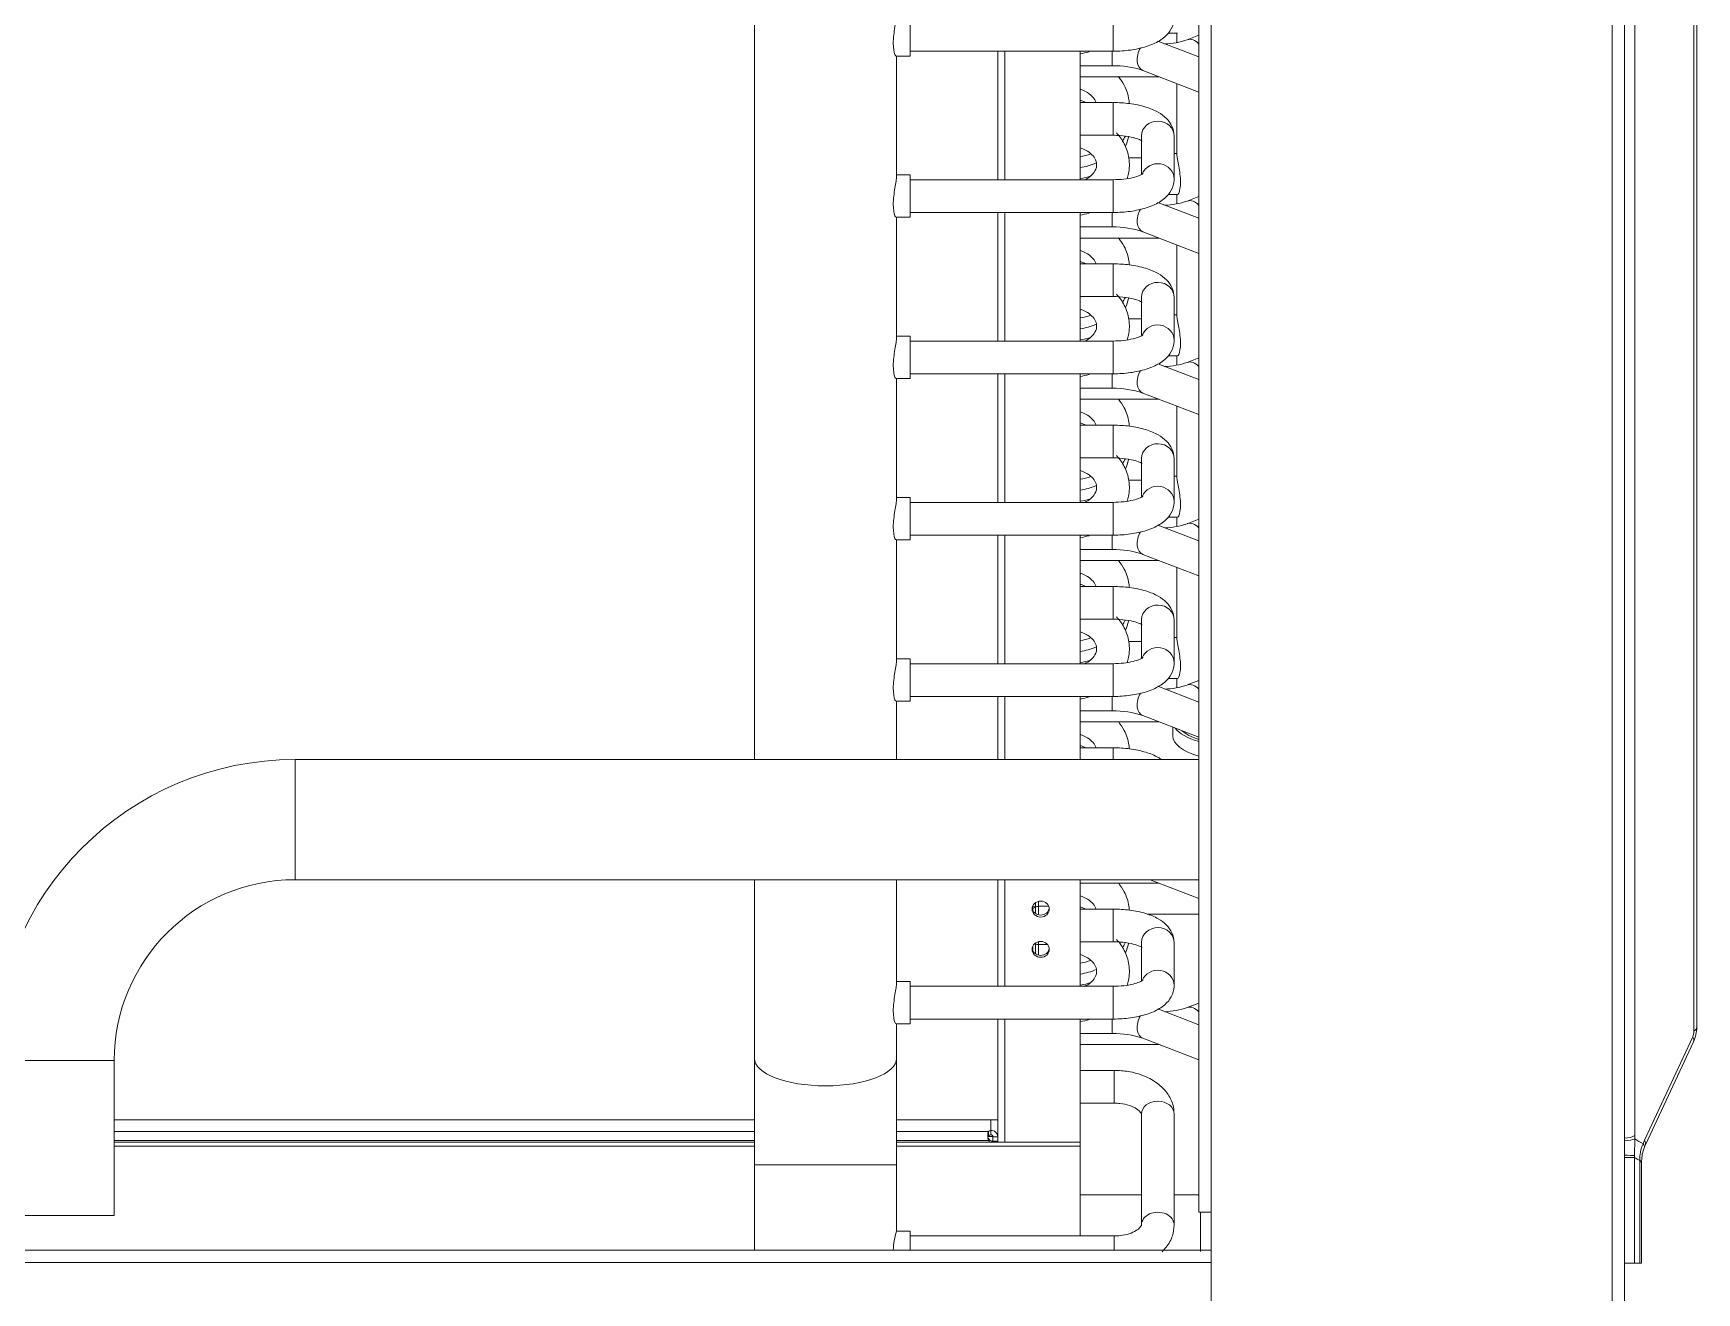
# Model space of a CAD drawing. Header units: millimetres. Extents: x 113490 to 142599, y -20467 to 115.
# Drawn here: x 120638.4 to 121121.4, y -7310.8 to -6945 of the extents above; entities that cross this region are included whole.
import ezdxf

# ---------------------------------------------------------------- set-up
doc = ezdxf.new("R2010")
doc.units = ezdxf.units.MM
doc.layers.add('DV1_0', color=7, linetype='Continuous')

msp = doc.modelspace()

# ---------------------------------------------------------------- linework, layer by layer
at = {"layer": 'DV1_0', "color": 7, "linetype": 'Continuous', "lineweight": 20}
for p, q in [((121096.85, -8325.97), (121096.85, -6152.97)), ((120980.45, -7287.37), (120980.45, -6239.37)), ((121120.64, -7234.81), (121120.64, -6459.51)), ((121103.48, -7265.15), (121103.48, -6536.34)), ((120951.94, -6950.21), (120951.94, -6940.69)), ((120920.54, -6987.53), (120920.54, -6950.21)), ((120951.73, -6950.14), (120951.73, -6954.41)), ((120951.94, -6965.1), (120951.94, -6974.62)), ((120951.94, -6997.05), (120951.94, -6987.53)), ((120920.54, -7034.38), (120920.54, -6997.05)), ((120951.73, -6997.05), (120951.73, -7001.25)), ((120951.94, -7011.95), (120951.94, -7021.47)), ((120951.94, -7043.9), (120951.94, -7034.38)), ((120920.54, -7081.23), (120920.54, -7043.9)), ((120951.73, -7043.9), (120951.73, -7048.1)), ((120951.94, -7058.8), (120951.94, -7068.32)), ((120951.94, -7090.75), (120951.94, -7081.23)), ((120920.54, -7128.08), (120920.54, -7090.75)), ((120951.73, -7090.68), (120951.73, -7094.95)), ((120951.94, -7105.65), (120951.94, -7115.17)), ((120951.94, -7137.6), (120951.94, -7128.08)), ((120920.54, -7155.92), (120920.54, -7137.6)), ((120951.73, -7137.6), (120951.73, -7141.8)), ((120951.94, -7152.5), (120951.94, -7155.92)), ((120714.44, -7155.92), (120714.44, -7190.82)), ((120920.54, -7221.77), (120920.54, -7190.82)), ((120930.31, -7198.54), (120930.31, -7197.12)), ((120928.68, -7199.21), (120928.68, -7198.37)), ((120928.68, -7198.39), (120928.68, -7198.37)), ((120928.68, -7199.76), (120928.68, -7199.21)), ((120929.41, -7198.78), (120929.41, -7197.52)), ((120929.41, -7200.6), (120929.41, -7198.78)), ((120930.31, -7201), (120930.31, -7198.54)), ((120951.94, -7199.34), (120951.94, -7208.86)), ((120928.68, -7211.47), (120928.68, -7210.08)), ((120929.41, -7209.42), (120929.41, -7209.24)), ((120929.41, -7212.31), (120929.41, -7209.42)), ((120930.31, -7209.66), (120930.31, -7208.83)), ((120930.31, -7212.72), (120930.31, -7209.66)), ((120951.94, -7231.29), (120951.94, -7221.77)), ((120920.54, -7267.09), (120920.54, -7231.29)), ((120951.73, -7231.29), (120951.73, -7235.49)), ((121106.28, -7266.48), (121120.26, -7236.5)), ((120626.99, -7243.37), (120661.89, -7243.37)), ((120952.24, -7246.19), (120952.24, -7255.71)), ((120661.89, -7263.92), (120847.81, -7263.92)), ((120889.07, -7263.92), (120915.73, -7263.92)), ((120916.44, -7263.64), (120916.44, -7260.53)), ((120661.89, -7266.53), (120847.81, -7266.53)), ((120889.07, -7266.53), (120915.73, -7266.53)), ((120915.57, -7265.44), (120917.03, -7265.44)), ((121103.41, -7270.91), (121103.46, -7266.09)), ((120847.81, -7273.65), (120889.07, -7273.65)), ((121103.41, -7271.49), (121100.45, -7271.49)), ((121103.41, -7302.18), (121103.41, -7271.49)), ((121104.88, -7302.18), (121104.88, -7272.74)), ((121105.44, -7272.74), (121104.88, -7272.74)), ((120952.24, -7298.37), (120952.24, -7294.29)), ((120980.45, -7301.97), (118982.45, -7301.97))]:
    msp.add_line(p, q, dxfattribs=at)
at = {"layer": 'DV1_0', "color": 7, "linetype": 'Continuous', "lineweight": 15}
for p, q in [((121100.45, -8325.97), (121100.45, -6152.97)), ((120976.85, -6239.37), (120976.85, -7287.37)), ((120847.81, -6394.85), (120847.81, -7155.92)), ((121121.44, -7233.65), (121121.44, -6451.75)), ((120893.07, -6939.29), (120893.07, -6951.61)), ((120967.94, -6945), (120970.66, -6945)), ((120970.49, -6945), (120970.49, -6947.64)), ((120976.85, -6945.58), (120973.49, -6946.88)), ((120893.07, -6950.21), (120951.94, -6950.21)), ((120918.44, -6987.53), (120918.44, -6950.21)), ((120942.44, -6987.53), (120942.44, -6950.21)), ((120976.85, -6951.86), (120964.98, -6947.26)), ((120888.92, -6951.61), (120893.07, -6951.61)), ((120889.07, -6986.69), (120889.07, -6951.61)), ((120942.44, -6954.41), (120951.73, -6954.41)), ((120960.62, -6955.78), (120976.85, -6962.06)), ((120942.44, -6957.61), (120965.33, -6957.61)), ((120970.49, -6959.6), (120970.49, -6980.44)), ((120951.94, -6965.1), (120942.44, -6965.1)), ((120942.44, -6974.62), (120951.94, -6974.62)), ((120960.18, -6974.89), (120960.18, -6985.83)), ((120969.7, -6987.27), (120969.7, -6974.89)), ((120970.49, -6979.93), (120969.7, -6979.93)), ((120960.18, -6981.13), (120956.51, -6981.13)), ((120893.07, -6986.13), (120889.07, -6986.13)), ((120893.07, -6998.45), (120893.07, -6986.13)), ((120951.94, -6987.53), (120893.07, -6987.53)), ((120976.85, -6998.7), (120964.98, -6994.11)), ((120967.94, -6991.85), (120970.66, -6991.85)), ((120970.49, -6991.85), (120970.49, -6994.49)), ((120976.85, -6992.43), (120973.49, -6993.73)), ((120888.92, -6998.45), (120893.07, -6998.45)), ((120889.07, -7033.54), (120889.07, -6998.45)), ((120893.07, -6997.05), (120951.94, -6997.05)), ((120918.44, -7034.38), (120918.44, -6997.05)), ((120942.44, -7034.38), (120942.44, -6997.05)), ((120942.44, -7001.25), (120951.73, -7001.25)), ((120960.62, -7002.63), (120976.85, -7008.91)), ((120942.44, -7004.46), (120965.33, -7004.46)), ((120970.49, -7006.45), (120970.49, -7027.29)), ((120951.94, -7011.95), (120942.44, -7011.95)), ((120942.44, -7021.47), (120951.94, -7021.47)), ((120960.18, -7021.74), (120960.18, -7032.67)), ((120969.7, -7034.11), (120969.7, -7021.74)), ((120960.18, -7027.97), (120956.51, -7027.97)), ((120970.49, -7026.77), (120969.7, -7026.77)), ((120893.07, -7032.98), (120889.07, -7032.98)), ((120893.07, -7045.3), (120893.07, -7032.98)), ((120951.94, -7034.38), (120893.07, -7034.38)), ((120976.85, -7045.55), (120964.98, -7040.96)), ((120967.94, -7038.69), (120970.66, -7038.69)), ((120970.49, -7038.69), (120970.49, -7041.33)), ((120976.85, -7039.28), (120973.49, -7040.58)), ((120888.92, -7045.3), (120893.07, -7045.3)), ((120889.07, -7080.38), (120889.07, -7045.3)), ((120893.07, -7043.9), (120951.94, -7043.9)), ((120918.44, -7081.23), (120918.44, -7043.9)), ((120942.44, -7081.23), (120942.44, -7043.9)), ((120942.44, -7048.1), (120951.73, -7048.1)), ((120942.44, -7051.3), (120965.33, -7051.3)), ((120960.62, -7049.48), (120976.85, -7055.76)), ((120970.49, -7053.3), (120970.49, -7074.14)), ((120951.94, -7058.8), (120942.44, -7058.8)), ((120942.44, -7068.32), (120951.94, -7068.32)), ((120960.18, -7068.59), (120960.18, -7079.52)), ((120969.7, -7080.96), (120969.7, -7068.59)), ((120960.18, -7074.82), (120956.51, -7074.82)), ((120970.49, -7073.62), (120969.7, -7073.62)), ((120893.07, -7079.83), (120889.07, -7079.83)), ((120893.07, -7092.15), (120893.07, -7079.83)), ((120951.94, -7081.23), (120893.07, -7081.23)), ((120967.94, -7085.54), (120970.66, -7085.54)), ((120970.49, -7085.54), (120970.49, -7088.18)), ((120976.85, -7086.13), (120973.49, -7087.42)), ((120893.07, -7090.75), (120951.94, -7090.75)), ((120918.44, -7128.08), (120918.44, -7090.75)), ((120942.44, -7128.08), (120942.44, -7090.75)), ((120976.85, -7092.4), (120964.98, -7087.81)), ((120888.92, -7092.15), (120893.07, -7092.15)), ((120889.07, -7127.23), (120889.07, -7092.15)), ((120942.44, -7094.95), (120951.73, -7094.95)), ((120942.44, -7098.15), (120965.33, -7098.15)), ((120960.62, -7096.33), (120976.85, -7102.61)), ((120970.49, -7100.15), (120970.49, -7120.99)), ((120951.94, -7105.65), (120942.44, -7105.65)), ((120942.44, -7115.17), (120951.94, -7115.17)), ((120960.18, -7115.43), (120960.18, -7126.37)), ((120969.7, -7127.81), (120969.7, -7115.43)), ((120960.18, -7121.67), (120956.51, -7121.67)), ((120970.49, -7120.47), (120969.7, -7120.47)), ((120893.07, -7126.68), (120889.07, -7126.68)), ((120893.07, -7139), (120893.07, -7126.68)), ((120951.94, -7128.08), (120893.07, -7128.08)), ((120967.94, -7132.39), (120970.66, -7132.39)), ((120970.49, -7132.39), (120970.49, -7135.03)), ((120976.85, -7132.97), (120973.49, -7134.27)), ((120888.92, -7139), (120893.07, -7139)), ((120889.07, -7155.92), (120889.07, -7139)), ((120893.07, -7137.6), (120951.94, -7137.6)), ((120918.44, -7155.92), (120918.44, -7137.6)), ((120942.44, -7155.92), (120942.44, -7137.6)), ((120976.85, -7139.25), (120964.98, -7134.65)), ((120942.44, -7141.8), (120951.73, -7141.8)), ((120960.62, -7143.18), (120976.85, -7149.45)), ((120942.44, -7145), (120965.33, -7145)), ((120969.29, -7146.53), (120969.29, -7149.1)), ((120951.94, -7152.5), (120942.44, -7152.5)), ((120976.85, -7155.92), (120714.44, -7155.92)), ((120714.44, -7190.82), (120976.85, -7190.82)), ((120847.81, -7190.82), (120847.81, -7242.72)), ((120889.07, -7220.93), (120889.07, -7190.82)), ((120918.44, -7221.77), (120918.44, -7190.82)), ((120942.44, -7221.77), (120942.44, -7190.82)), ((120942.44, -7191.85), (120965.33, -7191.85)), ((120962.68, -7190.82), (120976.85, -7196.3)), ((120928.68, -7198.39), (120929.39, -7198.8)), ((120929.41, -7198.78), (120928.68, -7199.21)), ((120933.28, -7198.54), (120930.31, -7198.54)), ((120951.94, -7199.34), (120942.44, -7199.34)), ((120961.85, -7200.82), (120976.85, -7200.82)), ((120929.28, -7209.34), (120929.41, -7209.42)), ((120930.31, -7209.66), (120932.93, -7209.66)), ((120942.44, -7208.86), (120951.94, -7208.86)), ((120960.18, -7209.13), (120960.18, -7220.07)), ((120969.7, -7221.5), (120969.7, -7209.13)), ((120893.07, -7220.37), (120889.07, -7220.37)), ((120893.07, -7220.37), (120893.07, -7232.69)), ((120951.94, -7221.77), (120893.07, -7221.77)), ((120976.85, -7232.94), (120964.98, -7228.35)), ((120976.85, -7226.67), (120973.49, -7227.97)), ((120888.92, -7232.69), (120893.07, -7232.69)), ((120889.07, -7242.72), (120889.07, -7232.69)), ((120893.07, -7231.29), (120951.94, -7231.29)), ((120918.44, -7266.8), (120918.44, -7231.29)), ((120942.44, -7267.09), (120942.44, -7231.29)), ((120942.44, -7235.49), (120951.73, -7235.49)), ((120942.44, -7238.7), (120965.33, -7238.7)), ((120960.62, -7236.87), (120976.85, -7243.15)), ((121106.52, -7267.86), (121120.5, -7237.88)), ((120661.89, -7288.37), (120661.89, -7243.37)), ((120847.81, -7242.72), (120847.81, -7273.65)), ((120889.07, -7273.65), (120889.07, -7242.72)), ((120952.24, -7246.19), (120942.44, -7246.19)), ((120942.44, -7255.71), (120952.24, -7255.71)), ((120960.18, -7258.88), (120960.18, -7291.12)), ((120969.7, -7291.12), (120969.7, -7258.88)), ((120661.89, -7260.53), (120847.81, -7260.53)), ((120889.07, -7260.53), (120918.44, -7260.53)), ((120915.73, -7264.91), (120915.73, -7263.92)), ((120915.73, -7265.21), (120915.73, -7264.91)), ((120916.44, -7264.64), (120916.44, -7263.64)), ((120916.44, -7264.93), (120916.44, -7264.64)), ((120661.89, -7267.09), (120847.81, -7267.09)), ((120661.89, -7268.25), (120847.81, -7268.25)), ((120889.07, -7267.09), (120942.44, -7267.09)), ((120889.07, -7268.25), (120942.44, -7268.25)), ((120915.73, -7265.99), (120915.73, -7266.12)), ((120915.73, -7266.12), (120915.73, -7266.53)), ((120917.04, -7265.49), (120917.36, -7265.49)), ((120917.04, -7266.8), (120917.04, -7265.49)), ((120917.04, -7266.8), (120917.04, -7267.09)), ((120917.04, -7266.8), (120918.44, -7266.8)), ((120917.04, -7266.8), (120917.04, -7267.09)), ((120917.36, -7265.49), (120918.44, -7265.49)), ((120918.44, -7266.8), (120918.44, -7265.49)), ((120918.44, -7266.8), (120918.44, -7267.09)), ((120942.44, -7267.09), (120942.44, -7268.25)), ((120942.44, -7268.25), (120942.44, -7294.29)), ((120847.81, -7273.65), (120847.81, -7298.37)), ((120889.07, -7292.98), (120889.07, -7273.65)), ((121105.44, -7302.18), (121105.44, -7272.74)), ((120960.18, -7282.37), (120942.44, -7282.37)), ((120976.85, -7282.37), (120969.7, -7282.37)), ((120626.99, -7288.37), (120661.89, -7288.37)), ((120976.85, -7287.37), (120980.45, -7287.37)), ((120977.31, -7287.37), (120977.31, -7298.77)), ((120980.45, -7417.37), (120980.45, -7287.37)), ((120893.07, -7292.89), (120889.05, -7292.89)), ((120893.07, -7292.89), (120893.07, -7298.37)), ((120980.45, -7298.37), (118982.45, -7298.37)), ((120952.24, -7294.29), (120893.07, -7294.29)), ((121103.41, -7302.18), (121100.45, -7302.18)), ((121103.41, -7302.18), (121104.88, -7302.18)), ((121105.44, -7302.18), (121104.88, -7302.18))]:
    msp.add_line(p, q, dxfattribs=at)
for centre, radius, start, end in [((120966.14, -6925.2), 22.9, 271.9511, 288.7381), ((120952.27, -6980.26), 25.86, 71.1682, 91.202), ((120966.14, -6972.04), 22.9, 271.9511, 288.7381), ((120952.27, -7027.11), 25.86, 71.1682, 91.202), ((120966.14, -7018.89), 22.9, 271.9511, 288.7381), ((120952.27, -7073.96), 25.86, 71.1682, 91.202), ((120966.14, -7065.74), 22.9, 271.9511, 288.7381), ((120952.27, -7120.8), 25.86, 71.1682, 91.202), ((120966.14, -7112.59), 22.9, 271.9511, 288.7381), ((120952.27, -7167.65), 25.86, 71.1682, 91.202), ((120714.44, -7243.37), 87.45, 90, 180), ((120714.44, -7243.37), 52.55, 90, 180), ((120928.18, -7198.34), 1, 288.9333, 300), ((120930.31, -7200.34), 1.8, 90, 120), ((120930.31, -7207.86), 1.8, 240, 270), ((120966.14, -7206.28), 22.9, 271.9511, 288.7381), ((120952.27, -7261.35), 25.86, 71.1682, 91.202), ((121111.44, -7233.65), 10, 335.0005, 359.9995), ((120916.62, -7265.46), 1.82, 359.0147, 95.6207), ((121117, -7272.71), 11.56, 158.753, 169.2692), ((121116.99, -7272.74), 11.55, 155, 158.5954), ((120908.76, -7299.05), 20.63, 162.6308, 178.0976)]:
    msp.add_arc(centre, radius, start, end, dxfattribs=at)
at = {"layer": 'DV1_0', "color": 7, "linetype": 'Continuous', "lineweight": 20}
for centre, radius, start, end in [((121117.55, -7272.35), 12.67, 157.4836, 180.2395), ((121126.09, -7271.11), 22.68, 179.506, 180.9613), ((121117, -7272.71), 11.56, 169.2692, 179.0444)]:
    msp.add_arc(centre, radius, start, end, dxfattribs=at)
for centre, major_axis, ratio, start_param, end_param in [((120962.33, -6951.35), (1.72, 4.44), 0.652095, 1.336791, 3.141593), ((120975.21, -6951.32), (-1.72, 4.44), 0.652095, 5.238853, 6.274826), ((120964.94, -6974.89), (-4.76, 0), 0.922201, 3.141593, 6.251303), ((120964.94, -6987.27), (-4.76, 0), 0.922201, 3.140202, 5.94937), ((120975.21, -6998.17), (-1.72, 4.44), 0.652095, 5.238853, 6.274826), ((120962.33, -6998.19), (1.72, 4.44), 0.652095, 1.336791, 3.141593), ((120964.94, -7021.74), (4.76, 0), 0.922201, 0, 3.10971), ((120964.94, -7034.11), (-4.76, 0), 0.922201, 3.140202, 5.94937), ((120975.21, -7045.02), (-1.72, 4.44), 0.652095, 5.238853, 6.274826), ((120962.33, -7045.04), (1.72, 4.44), 0.652095, 1.336791, 3.141593), ((120964.94, -7068.59), (4.76, 0), 0.922201, 0, 3.10971), ((120964.94, -7080.96), (-4.76, 0), 0.922201, 3.140202, 5.94937), ((120962.33, -7091.89), (1.72, 4.44), 0.652095, 1.336791, 3.141593), ((120975.21, -7091.86), (-1.72, 4.44), 0.652095, 5.238853, 6.274826), ((120964.94, -7115.43), (4.76, 0), 0.922201, 0, 3.10971), ((120964.94, -7127.81), (4.76, 0), 0.922201, 0, 2.807778), ((120964.94, -7127.81), (4.76, 0), 0.922201, 6.281795, 6.283185), ((120975.21, -7138.71), (-1.72, 4.44), 0.652095, 5.238853, 6.274826), ((120962.33, -7138.74), (1.72, 4.44), 0.652095, 1.336791, 3.141593), ((120964.94, -7209.13), (-4.76, 0), 0.922201, 3.141593, 6.251303), ((120964.94, -7221.5), (4.76, 0), 0.922201, 0, 2.807778), ((120964.94, -7221.5), (4.76, 0), 0.922201, 6.281795, 6.283185), ((120962.33, -7232.43), (1.72, 4.44), 0.652095, 1.336791, 3.141593), ((120975.21, -7232.41), (-1.72, 4.44), 0.652095, 5.238853, 6.274826), ((121116.28, -7234.73), (-4.27, 0.91), 0.956158, 2.92546, 3.342991), ((121115.44, -7233.65), (6, 0), 0.386711, 5.759587, 6.283185), ((121115.07, -7235.34), (5.44, -2.54), 0.38228, 0, 0.522446), ((120868.44, -7242.72), (20.63, 0), 0.386711, 3.141593, 6.283185), ((120964.94, -7258.88), (-4.76, 0), 0.780834, 3.141593, 6.283185), ((121100.02, -7264.38), (4, 0), 0.386711, 4.820843, 5.759587), ((121100, -7265.31), (4, -0.15), 0.327568, 4.838109, 5.773358), ((121096.63, -7269.74), (2.98, 13.37), 0.4611, -1.192696, -1.119844), ((121156.77, -7091.34), (-40.24, -180.22), 0.4611, -0.164524, -0.133245), ((121109.29, -7271.42), (2.1, 9.41), 0.461101, 1.12411, 1.245292), ((121100.65, -7266.34), (5.59, -2.19), 0.282971, 0, 0.501507), ((121101.08, -7265.32), (5.44, -2.54), 0.382281, 0, 0.522446), ((121099.79, -7270.82), (4, -0.1), 0.002371, 0.441972, 1.405249), ((121176.96, -6613.94), (0, -680.19), 0.422618, -0.258755, -0.253457), ((121099.44, -7272.4), (6, -0.12), 0.041643, 0, 0.436737), ((121108.01, -7272.74), (0, 7.42), 0.422618, 1.52481, 1.570793), ((120964.94, -7291.12), (-4.76, 0), 0.780834, 3.140542, 6.282185)]:
    msp.add_ellipse(centre, major_axis=major_axis, ratio=ratio, start_param=start_param, end_param=end_param, dxfattribs=at)
at = {"layer": 'DV1_0', "color": 7, "linetype": 'Continuous', "lineweight": 15}
for centre, major_axis, ratio, start_param, end_param in [((120964.94, -6974.89), (-4.76, 0), 0.922201, 6.251303, 6.283185), ((120964.94, -7021.74), (4.76, 0), 0.922201, 3.10971, 3.141593), ((120964.94, -7068.59), (4.76, 0), 0.922201, 3.10971, 3.141593), ((120964.94, -7115.43), (4.76, 0), 0.922201, 3.10971, 3.141593), ((120987.94, -7149.1), (18.65, 0), 0.386711, 3.141593, 4.075574), ((120987.94, -7144.87), (-18.65, 0), 0.386711, 0.268996, 0.933981), ((120987.94, -7144.87), (-17.45, 0), 0.386711, 0.407391, 0.882101), ((120930.94, -7198.77), (2.5, 0), 0.922201, 3.267727, 6.157051), ((120930.94, -7210.48), (2.5, 0), 0.922201, 3.267727, 6.157051), ((120964.94, -7209.13), (-4.76, 0), 0.922201, 6.251303, 6.283185), ((120917.16, -7264.2), (-1.6, 0), 0.386711, 5.180511, 5.815063), ((120917.16, -7265.49), (-1.6, 0), 0.386711, 5.180511, 5.815063), ((120917.16, -7265.33), (-1.6, 0), 0.922201, 0.468122, 1.493257), ((120917.16, -7265.87), (-1.6, 0), 0.922201, 0.468122, 0.978612), ((121106.44, -7272.74), (0, 3.39), 0.293386, 1.50459, 1.570775)]:
    msp.add_ellipse(centre, major_axis=major_axis, ratio=ratio, start_param=start_param, end_param=end_param, dxfattribs=at)
for centre in [(120930.94, -7199.35), (120930.94, -7211.06)]:
    msp.add_ellipse(centre, major_axis=(2.5, 0), ratio=0.922201, dxfattribs=at)
for points, knots in [([(120888.93, -6951.6), (120888.84, -6951.6), (120888.73, -6951.45), (120888.36, -6950.54), (120888.13, -6949.32), (120888.13, -6946.34), (120888.36, -6944.6), (120888.73, -6942.37), (120888.85, -6941.69), (120889.02, -6940.54), (120889.07, -6940.08), (120889.07, -6939.77), (120889.07, -6939.76), (120889.07, -6939.76)], [0.0626912, 0.0626912, 0.0626912, 0.0626912, 0.125, 0.125, 0.25, 0.25, 0.375, 0.375, 0.4375, 0.4375, 0.5, 0.5, 0.5000642, 0.5000642, 0.5000642, 0.5000642]), ([(120951.94, -6950.21), (120952.9, -6950.19), (120955.28, -6950.13), (120959.54, -6949.54), (120963.72, -6948.23), (120966.86, -6946.36), (120969, -6943.9), (120969.67, -6941.66), (120969.7, -6940.57), (120969.7, -6940.42)], [0, 0, 0, 0, 0.101387, 0.296206, 0.497747, 0.688376, 0.837063, 0.980889, 1, 1, 1, 1]), ([(120956.68, -6965.39), (120956.65, -6965.02), (120956.46, -6963.19), (120955.56, -6960.44), (120954.14, -6958.33), (120953.48, -6957.53)], [0.5159595, 0.5159595, 0.5159595, 0.5159595, 0.5389954, 0.6295725, 0.6922925, 0.6922925, 0.6922925, 0.6922925]), ([(120942.39, -6961.28), (120942.74, -6961.38), (120943.92, -6961.82), (120945.58, -6962.85), (120946.62, -6964.14), (120946.94, -6964.87), (120947.02, -6965.12)], [0.1185798, 0.1185798, 0.1185798, 0.1185798, 0.1597878, 0.2625505, 0.3669927, 0.4214124, 0.4214124, 0.4214124, 0.4214124]), ([(120942.39, -6964.48), (120942.74, -6964.58), (120943.25, -6964.77), (120943.72, -6964.99), (120943.87, -6965.07)], [0.11857978, 0.11857978, 0.11857978, 0.11857978, 0.15978775, 0.18070503, 0.18070503, 0.18070503, 0.18070503]), ([(120969.7, -6974.89), (120969.56, -6973.8), (120969.3, -6971.97), (120967.48, -6969.56), (120964.97, -6967.73), (120961.46, -6966.28), (120956.85, -6965.29), (120953.7, -6965.16), (120951.94, -6965.1)], [0, 0, 0, 0, 0.140236, 0.276901, 0.426209, 0.609858, 0.812983, 1, 1, 1, 1]), ([(120951.94, -6974.62), (120952.66, -6974.64), (120954.39, -6974.68), (120957.15, -6975.06), (120959.33, -6975.69), (120960.16, -6976.09), (120960.39, -6976.23)], [0, 0, 0, 0, 0.110607, 0.3123185, 0.4783978, 0.6079175, 0.6079175, 0.6079175, 0.6079175]), ([(120956.03, -6987.27), (120956.2, -6986.78), (120956.72, -6984.83), (120956.82, -6981.3), (120955.48, -6977.2), (120953.83, -6974.89), (120952.94, -6973.93)], [0.414145, 0.414145, 0.414145, 0.414145, 0.4459674, 0.5389954, 0.6295725, 0.7087265, 0.7087265, 0.7087265, 0.7087265]), ([(120954.66, -6976.38), (120954.67, -6976.36), (120954.96, -6975.89), (120955.21, -6975.42), (120955.44, -6974.95)], [0.34824491, 0.34824491, 0.34824491, 0.34824491, 0.34948308, 0.38137657, 0.38137657, 0.38137657, 0.38137657]), ([(120955.59, -6977.82), (120955.96, -6976.96), (120956.26, -6976.03), (120956.45, -6975.08), (120956.46, -6975.04)], [0.38886036, 0.38886036, 0.38886036, 0.38886036, 0.44596741, 0.44872652, 0.44872652, 0.44872652, 0.44872652]), ([(120942.39, -6978.29), (120942.74, -6978.4), (120943.92, -6978.83), (120945.58, -6979.87), (120946.87, -6981.47), (120947.32, -6983.11), (120946.99, -6984.74), (120945.62, -6986.44), (120944.34, -6987.26), (120943.7, -6987.56)], [0.1185798, 0.1185798, 0.1185798, 0.1185798, 0.1597878, 0.2625505, 0.3669927, 0.4836914, 0.6319137, 0.7415815, 0.8270344, 0.8270344, 0.8270344, 0.8270344]), ([(120970.49, -6980.39), (120970.49, -6981), (120970.73, -6982.2), (120971.28, -6985.06), (120971.54, -6986.73), (120971.54, -6988.19)], [0.75, 0.75, 0.75, 0.75, 0.875, 0.875, 1, 1, 1, 1]), ([(120889.07, -6986.61), (120889.07, -6986.92), (120889.02, -6987.39), (120888.85, -6988.53), (120888.73, -6989.21), (120888.36, -6991.45), (120888.13, -6993.18), (120888.13, -6996.17), (120888.36, -6997.39), (120888.73, -6998.3), (120888.84, -6998.45), (120888.93, -6998.45)], [0.5000642, 0.5000642, 0.5000642, 0.5000642, 0.5625, 0.5625, 0.625, 0.625, 0.75, 0.75, 0.875, 0.875, 0.9373302, 0.9373302, 0.9373302, 0.9373302]), ([(120960.7, -6985.71), (120960.71, -6985.7), (120960.52, -6985.88), (120959.55, -6986.37), (120957.75, -6986.95), (120955.05, -6987.43), (120953.1, -6987.5), (120951.94, -6987.53)], [0.2747221, 0.2747221, 0.2747221, 0.2747221, 0.3827161, 0.5031522, 0.6482988, 0.8218399, 1, 1, 1, 1]), ([(120951.94, -6997.05), (120952.9, -6997.04), (120955.28, -6996.98), (120959.54, -6996.39), (120963.72, -6995.07), (120966.86, -6993.21), (120969, -6990.74), (120969.67, -6988.5), (120969.7, -6987.41), (120969.7, -6987.27)], [0, 0, 0, 0, 0.101387, 0.296206, 0.497747, 0.688376, 0.837063, 0.980889, 1, 1, 1, 1]), ([(120971.54, -6988.19), (120971.54, -6989.65), (120971.28, -6990.82), (120970.87, -6991.69), (120970.74, -6991.84), (120970.65, -6991.84)], [0, 0, 0, 0, 0.125, 0.125, 0.1870962, 0.1870962, 0.1870962, 0.1870962]), ([(120942.39, -7008.12), (120942.74, -7008.23), (120943.92, -7008.66), (120945.58, -7009.7), (120946.62, -7010.99), (120946.94, -7011.72), (120947.02, -7011.97)], [0.1185798, 0.1185798, 0.1185798, 0.1185798, 0.1597878, 0.2625505, 0.3669927, 0.4214124, 0.4214124, 0.4214124, 0.4214124]), ([(120956.68, -7012.24), (120956.65, -7011.87), (120956.46, -7010.04), (120955.56, -7007.29), (120954.14, -7005.18), (120953.48, -7004.38)], [0.5159595, 0.5159595, 0.5159595, 0.5159595, 0.5389954, 0.6295725, 0.6922925, 0.6922925, 0.6922925, 0.6922925]), ([(120942.39, -7011.33), (120942.74, -7011.43), (120943.25, -7011.62), (120943.72, -7011.84), (120943.87, -7011.91)], [0.11857978, 0.11857978, 0.11857978, 0.11857978, 0.15978775, 0.18070503, 0.18070503, 0.18070503, 0.18070503]), ([(120969.7, -7021.74), (120969.56, -7020.65), (120969.3, -7018.82), (120967.48, -7016.41), (120964.97, -7014.58), (120961.46, -7013.12), (120956.85, -7012.14), (120953.7, -7012.01), (120951.94, -7011.95)], [0, 0, 0, 0, 0.140236, 0.276901, 0.426209, 0.609858, 0.812983, 1, 1, 1, 1]), ([(120951.94, -7021.47), (120952.66, -7021.48), (120954.39, -7021.52), (120957.15, -7021.91), (120959.33, -7022.54), (120960.16, -7022.94), (120960.39, -7023.08)], [0, 0, 0, 0, 0.110607, 0.3123185, 0.4783978, 0.6079175, 0.6079175, 0.6079175, 0.6079175]), ([(120956.03, -7034.12), (120956.2, -7033.63), (120956.72, -7031.67), (120956.82, -7028.15), (120955.48, -7024.04), (120953.83, -7021.74), (120952.94, -7020.77)], [0.414145, 0.414145, 0.414145, 0.414145, 0.4459674, 0.5389954, 0.6295725, 0.7087265, 0.7087265, 0.7087265, 0.7087265]), ([(120954.66, -7023.22), (120954.67, -7023.21), (120954.96, -7022.74), (120955.21, -7022.26), (120955.44, -7021.79)], [0.34824491, 0.34824491, 0.34824491, 0.34824491, 0.34948308, 0.38137657, 0.38137657, 0.38137657, 0.38137657]), ([(120955.59, -7024.66), (120955.96, -7023.81), (120956.26, -7022.88), (120956.45, -7021.93), (120956.46, -7021.89)], [0.38886036, 0.38886036, 0.38886036, 0.38886036, 0.44596741, 0.44872652, 0.44872652, 0.44872652, 0.44872652]), ([(120942.39, -7025.14), (120942.74, -7025.25), (120943.92, -7025.68), (120945.58, -7026.72), (120946.87, -7028.32), (120947.32, -7029.96), (120946.99, -7031.59), (120945.62, -7033.29), (120944.34, -7034.11), (120943.7, -7034.41)], [0.1185798, 0.1185798, 0.1185798, 0.1185798, 0.1597878, 0.2625505, 0.3669927, 0.4836914, 0.6319137, 0.7415815, 0.8270344, 0.8270344, 0.8270344, 0.8270344]), ([(120970.49, -7027.24), (120970.49, -7027.84), (120970.73, -7029.05), (120971.28, -7031.91), (120971.54, -7033.57), (120971.54, -7035.04)], [0.75, 0.75, 0.75, 0.75, 0.875, 0.875, 1, 1, 1, 1]), ([(120960.7, -7032.56), (120960.71, -7032.55), (120960.52, -7032.72), (120959.55, -7033.22), (120957.75, -7033.79), (120955.05, -7034.28), (120953.1, -7034.35), (120951.94, -7034.38)], [0.2747221, 0.2747221, 0.2747221, 0.2747221, 0.3827161, 0.5031522, 0.6482988, 0.8218399, 1, 1, 1, 1]), ([(120889.07, -7033.46), (120889.07, -7033.77), (120889.02, -7034.24), (120888.85, -7035.38), (120888.73, -7036.06), (120888.36, -7038.29), (120888.13, -7040.02), (120888.13, -7043.02), (120888.36, -7044.24), (120888.73, -7045.14), (120888.84, -7045.3), (120888.93, -7045.3)], [0.5000642, 0.5000642, 0.5000642, 0.5000642, 0.5625, 0.5625, 0.625, 0.625, 0.75, 0.75, 0.875, 0.875, 0.9373302, 0.9373302, 0.9373302, 0.9373302]), ([(120951.94, -7043.9), (120952.9, -7043.88), (120955.28, -7043.83), (120959.54, -7043.23), (120963.72, -7041.92), (120966.86, -7040.05), (120969, -7037.59), (120969.67, -7035.35), (120969.7, -7034.26), (120969.7, -7034.11)], [0, 0, 0, 0, 0.101387, 0.296206, 0.497747, 0.688376, 0.837063, 0.980889, 1, 1, 1, 1]), ([(120971.54, -7035.04), (120971.54, -7036.5), (120971.28, -7037.67), (120970.87, -7038.54), (120970.74, -7038.69), (120970.65, -7038.69)], [0, 0, 0, 0, 0.125, 0.125, 0.1870962, 0.1870962, 0.1870962, 0.1870962]), ([(120956.68, -7059.08), (120956.65, -7058.71), (120956.46, -7056.89), (120955.56, -7054.13), (120954.14, -7052.02), (120953.48, -7051.22)], [0.5159595, 0.5159595, 0.5159595, 0.5159595, 0.5389954, 0.6295725, 0.6922925, 0.6922925, 0.6922925, 0.6922925]), ([(120942.39, -7054.97), (120942.74, -7055.08), (120943.92, -7055.51), (120945.58, -7056.55), (120946.62, -7057.84), (120946.94, -7058.57), (120947.02, -7058.81)], [0.1185798, 0.1185798, 0.1185798, 0.1185798, 0.1597878, 0.2625505, 0.3669927, 0.4214124, 0.4214124, 0.4214124, 0.4214124]), ([(120942.39, -7058.17), (120942.74, -7058.28), (120943.25, -7058.47), (120943.72, -7058.69), (120943.87, -7058.76)], [0.11857978, 0.11857978, 0.11857978, 0.11857978, 0.15978775, 0.18070503, 0.18070503, 0.18070503, 0.18070503]), ([(120969.7, -7068.59), (120969.56, -7067.5), (120969.3, -7065.67), (120967.48, -7063.26), (120964.97, -7061.43), (120961.46, -7059.97), (120956.85, -7058.99), (120953.7, -7058.85), (120951.94, -7058.8)], [0, 0, 0, 0, 0.140236, 0.276901, 0.426209, 0.609858, 0.812983, 1, 1, 1, 1]), ([(120951.94, -7068.32), (120952.66, -7068.33), (120954.39, -7068.37), (120957.15, -7068.75), (120959.33, -7069.39), (120960.16, -7069.79), (120960.39, -7069.93)], [0, 0, 0, 0, 0.110607, 0.3123185, 0.4783978, 0.6079175, 0.6079175, 0.6079175, 0.6079175]), ([(120956.03, -7080.97), (120956.2, -7080.48), (120956.72, -7078.52), (120956.82, -7074.99), (120955.48, -7070.89), (120953.83, -7068.59), (120952.94, -7067.62)], [0.414145, 0.414145, 0.414145, 0.414145, 0.4459674, 0.5389954, 0.6295725, 0.7087265, 0.7087265, 0.7087265, 0.7087265]), ([(120954.66, -7070.07), (120954.67, -7070.05), (120954.96, -7069.59), (120955.21, -7069.11), (120955.44, -7068.64)], [0.34824491, 0.34824491, 0.34824491, 0.34824491, 0.34948308, 0.38137657, 0.38137657, 0.38137657, 0.38137657]), ([(120955.59, -7071.51), (120955.96, -7070.66), (120956.26, -7069.73), (120956.45, -7068.78), (120956.46, -7068.74)], [0.38886036, 0.38886036, 0.38886036, 0.38886036, 0.44596741, 0.44872652, 0.44872652, 0.44872652, 0.44872652]), ([(120942.39, -7071.99), (120942.74, -7072.09), (120943.92, -7072.53), (120945.58, -7073.56), (120946.87, -7075.16), (120947.32, -7076.81), (120946.99, -7078.43), (120945.62, -7080.14), (120944.34, -7080.95), (120943.7, -7081.26)], [0.1185798, 0.1185798, 0.1185798, 0.1185798, 0.1597878, 0.2625505, 0.3669927, 0.4836914, 0.6319137, 0.7415815, 0.8270344, 0.8270344, 0.8270344, 0.8270344]), ([(120970.49, -7074.08), (120970.49, -7074.69), (120970.73, -7075.89), (120971.28, -7078.76), (120971.54, -7080.42), (120971.54, -7081.89)], [0.75, 0.75, 0.75, 0.75, 0.875, 0.875, 1, 1, 1, 1]), ([(120889.07, -7080.31), (120889.07, -7080.62), (120889.02, -7081.08), (120888.85, -7082.23), (120888.73, -7082.91), (120888.36, -7085.14), (120888.13, -7086.87), (120888.13, -7089.87), (120888.36, -7091.08), (120888.73, -7091.99), (120888.84, -7092.14), (120888.93, -7092.14)], [0.5000642, 0.5000642, 0.5000642, 0.5000642, 0.5625, 0.5625, 0.625, 0.625, 0.75, 0.75, 0.875, 0.875, 0.9373302, 0.9373302, 0.9373302, 0.9373302]), ([(120960.7, -7079.4), (120960.71, -7079.4), (120960.52, -7079.57), (120959.55, -7080.06), (120957.75, -7080.64), (120955.05, -7081.13), (120953.1, -7081.2), (120951.94, -7081.23)], [0.2747221, 0.2747221, 0.2747221, 0.2747221, 0.3827161, 0.5031522, 0.6482988, 0.8218399, 1, 1, 1, 1]), ([(120951.94, -7090.75), (120952.9, -7090.73), (120955.28, -7090.68), (120959.54, -7090.08), (120963.72, -7088.77), (120966.86, -7086.9), (120969, -7084.44), (120969.67, -7082.2), (120969.7, -7081.11), (120969.7, -7080.96)], [0, 0, 0, 0, 0.101387, 0.296206, 0.497747, 0.688376, 0.837063, 0.980889, 1, 1, 1, 1]), ([(120971.54, -7081.89), (120971.54, -7083.35), (120971.28, -7084.51), (120970.87, -7085.39), (120970.74, -7085.53), (120970.65, -7085.53)], [0, 0, 0, 0, 0.125, 0.125, 0.1870962, 0.1870962, 0.1870962, 0.1870962]), ([(120956.68, -7105.93), (120956.65, -7105.56), (120956.46, -7103.73), (120955.56, -7100.98), (120954.14, -7098.87), (120953.48, -7098.07)], [0.5159595, 0.5159595, 0.5159595, 0.5159595, 0.5389954, 0.6295725, 0.6922925, 0.6922925, 0.6922925, 0.6922925]), ([(120942.49, -7101.85), (120942.81, -7101.95), (120943.95, -7102.38), (120945.58, -7103.4), (120946.62, -7104.69), (120946.94, -7105.42), (120947.02, -7105.66)], [0.1225192, 0.1225192, 0.1225192, 0.1225192, 0.1597878, 0.2625505, 0.3669927, 0.4214124, 0.4214124, 0.4214124, 0.4214124]), ([(120942.49, -7105.05), (120942.81, -7105.15), (120943.28, -7105.33), (120943.72, -7105.53), (120943.87, -7105.61)], [0.12251919, 0.12251919, 0.12251919, 0.12251919, 0.15978775, 0.18070503, 0.18070503, 0.18070503, 0.18070503]), ([(120969.7, -7115.43), (120969.56, -7114.35), (120969.3, -7112.52), (120967.48, -7110.1), (120964.97, -7108.28), (120961.46, -7106.82), (120956.85, -7105.83), (120953.7, -7105.7), (120951.94, -7105.65)], [0, 0, 0, 0, 0.140236, 0.276901, 0.426209, 0.609858, 0.812983, 1, 1, 1, 1]), ([(120951.94, -7115.17), (120952.66, -7115.18), (120954.39, -7115.22), (120957.15, -7115.6), (120959.33, -7116.24), (120960.16, -7116.64), (120960.39, -7116.78)], [0, 0, 0, 0, 0.110607, 0.3123185, 0.4783978, 0.6079175, 0.6079175, 0.6079175, 0.6079175]), ([(120956.03, -7127.82), (120956.2, -7127.33), (120956.72, -7125.37), (120956.82, -7121.84), (120955.48, -7117.74), (120953.83, -7115.44), (120952.94, -7114.47)], [0.414145, 0.414145, 0.414145, 0.414145, 0.4459674, 0.5389954, 0.6295725, 0.7087265, 0.7087265, 0.7087265, 0.7087265]), ([(120942.39, -7118.83), (120942.74, -7118.94), (120943.92, -7119.37), (120945.58, -7120.41), (120946.87, -7122.01), (120947.32, -7123.65), (120946.99, -7125.28), (120945.62, -7126.98), (120944.34, -7127.8), (120943.7, -7128.1)], [0.1185798, 0.1185798, 0.1185798, 0.1185798, 0.1597878, 0.2625505, 0.3669927, 0.4836914, 0.6319137, 0.7415815, 0.8270344, 0.8270344, 0.8270344, 0.8270344]), ([(120954.66, -7116.92), (120954.67, -7116.9), (120954.96, -7116.44), (120955.21, -7115.96), (120955.44, -7115.49)], [0.34824491, 0.34824491, 0.34824491, 0.34824491, 0.34948308, 0.38137657, 0.38137657, 0.38137657, 0.38137657]), ([(120955.59, -7118.36), (120955.96, -7117.51), (120956.26, -7116.58), (120956.45, -7115.63), (120956.46, -7115.58)], [0.38886036, 0.38886036, 0.38886036, 0.38886036, 0.44596741, 0.44872652, 0.44872652, 0.44872652, 0.44872652]), ([(120970.49, -7120.93), (120970.49, -7121.54), (120970.73, -7122.74), (120971.28, -7125.6), (120971.54, -7127.27), (120971.54, -7128.73)], [0.75, 0.75, 0.75, 0.75, 0.875, 0.875, 1, 1, 1, 1]), ([(120889.07, -7127.16), (120889.07, -7127.47), (120889.02, -7127.93), (120888.85, -7129.08), (120888.73, -7129.76), (120888.36, -7131.99), (120888.13, -7133.72), (120888.13, -7136.72), (120888.36, -7137.93), (120888.73, -7138.84), (120888.84, -7138.99), (120888.93, -7138.99)], [0.5000642, 0.5000642, 0.5000642, 0.5000642, 0.5625, 0.5625, 0.625, 0.625, 0.75, 0.75, 0.875, 0.875, 0.9373302, 0.9373302, 0.9373302, 0.9373302]), ([(120960.7, -7126.25), (120960.71, -7126.25), (120960.52, -7126.42), (120959.55, -7126.91), (120957.75, -7127.49), (120955.05, -7127.97), (120953.1, -7128.04), (120951.94, -7128.08)], [0.2747221, 0.2747221, 0.2747221, 0.2747221, 0.3827161, 0.5031522, 0.6482988, 0.8218399, 1, 1, 1, 1]), ([(120951.94, -7137.6), (120952.9, -7137.58), (120955.28, -7137.52), (120959.54, -7136.93), (120963.72, -7135.62), (120966.86, -7133.75), (120969, -7131.29), (120969.67, -7129.05), (120969.7, -7127.96), (120969.7, -7127.81)], [0, 0, 0, 0, 0.101387, 0.296206, 0.497747, 0.688376, 0.837063, 0.980889, 1, 1, 1, 1]), ([(120971.54, -7128.73), (120971.54, -7130.2), (120971.28, -7131.36), (120970.87, -7132.24), (120970.74, -7132.38), (120970.65, -7132.38)], [0, 0, 0, 0, 0.125, 0.125, 0.1870962, 0.1870962, 0.1870962, 0.1870962]), ([(120942.49, -7148.7), (120942.81, -7148.8), (120943.95, -7149.22), (120945.58, -7150.24), (120946.62, -7151.54), (120946.94, -7152.26), (120947.02, -7152.51)], [0.1225192, 0.1225192, 0.1225192, 0.1225192, 0.1597878, 0.2625505, 0.3669927, 0.4214124, 0.4214124, 0.4214124, 0.4214124]), ([(120956.68, -7152.78), (120956.65, -7152.41), (120956.46, -7150.58), (120955.56, -7147.83), (120954.14, -7145.72), (120953.48, -7144.92)], [0.5159595, 0.5159595, 0.5159595, 0.5159595, 0.5389954, 0.6295725, 0.6922925, 0.6922925, 0.6922925, 0.6922925]), ([(120942.49, -7151.9), (120942.81, -7152), (120943.28, -7152.18), (120943.72, -7152.38), (120943.87, -7152.46)], [0.12251919, 0.12251919, 0.12251919, 0.12251919, 0.15978775, 0.18070503, 0.18070503, 0.18070503, 0.18070503]), ([(120965.91, -7155.85), (120965.64, -7155.67), (120964.31, -7154.85), (120961.46, -7153.67), (120956.85, -7152.68), (120953.7, -7152.55), (120951.94, -7152.5)], [0.3777589, 0.3777589, 0.3777589, 0.3777589, 0.4262086, 0.6098583, 0.8129827, 1, 1, 1, 1]), ([(120956.68, -7199.63), (120956.65, -7199.26), (120956.46, -7197.43), (120955.56, -7194.68), (120954.14, -7192.57), (120953.48, -7191.77)], [0.5159595, 0.5159595, 0.5159595, 0.5159595, 0.5389954, 0.6295725, 0.6922925, 0.6922925, 0.6922925, 0.6922925]), ([(120942.49, -7195.55), (120942.81, -7195.65), (120943.95, -7196.07), (120945.58, -7197.09), (120946.62, -7198.38), (120946.94, -7199.11), (120947.02, -7199.36)], [0.1225192, 0.1225192, 0.1225192, 0.1225192, 0.1597878, 0.2625505, 0.3669927, 0.4214124, 0.4214124, 0.4214124, 0.4214124]), ([(120942.49, -7198.75), (120942.81, -7198.85), (120943.28, -7199.02), (120943.72, -7199.23), (120943.87, -7199.31)], [0.12251919, 0.12251919, 0.12251919, 0.12251919, 0.15978775, 0.18070503, 0.18070503, 0.18070503, 0.18070503]), ([(120969.7, -7209.13), (120969.56, -7208.04), (120969.3, -7206.21), (120967.48, -7203.8), (120964.97, -7201.97), (120961.46, -7200.51), (120956.85, -7199.53), (120953.7, -7199.4), (120951.94, -7199.34)], [0, 0, 0, 0, 0.140236, 0.276901, 0.426209, 0.609858, 0.812983, 1, 1, 1, 1]), ([(120951.94, -7208.86), (120952.66, -7208.88), (120954.39, -7208.91), (120957.15, -7209.3), (120959.33, -7209.93), (120960.16, -7210.33), (120960.39, -7210.47)], [0, 0, 0, 0, 0.110607, 0.3123185, 0.4783978, 0.6079175, 0.6079175, 0.6079175, 0.6079175]), ([(120956.03, -7221.51), (120956.2, -7221.02), (120956.72, -7219.07), (120956.82, -7215.54), (120955.48, -7211.44), (120953.83, -7209.13), (120952.94, -7208.17)], [0.414145, 0.414145, 0.414145, 0.414145, 0.4459674, 0.5389954, 0.6295725, 0.7087265, 0.7087265, 0.7087265, 0.7087265]), ([(120954.66, -7210.61), (120954.67, -7210.6), (120954.96, -7210.13), (120955.21, -7209.66), (120955.44, -7209.18)], [0.34824491, 0.34824491, 0.34824491, 0.34824491, 0.34948308, 0.38137657, 0.38137657, 0.38137657, 0.38137657]), ([(120955.59, -7212.06), (120955.96, -7211.2), (120956.26, -7210.27), (120956.45, -7209.32), (120956.46, -7209.28)], [0.38886036, 0.38886036, 0.38886036, 0.38886036, 0.44596741, 0.44872652, 0.44872652, 0.44872652, 0.44872652]), ([(120942.49, -7212.56), (120942.81, -7212.66), (120943.95, -7213.09), (120945.58, -7214.11), (120946.87, -7215.71), (120947.32, -7217.35), (120946.99, -7218.98), (120945.62, -7220.68), (120944.34, -7221.5), (120943.7, -7221.8)], [0.1225192, 0.1225192, 0.1225192, 0.1225192, 0.1597878, 0.2625505, 0.3669927, 0.4836914, 0.6319137, 0.7415815, 0.8270344, 0.8270344, 0.8270344, 0.8270344]), ([(120888.93, -7232.69), (120888.84, -7232.69), (120888.73, -7232.53), (120888.36, -7231.63), (120888.13, -7230.41), (120888.13, -7227.43), (120888.36, -7225.69), (120888.73, -7223.46), (120888.85, -7222.77), (120889.02, -7221.63), (120889.07, -7221.16), (120889.07, -7220.85), (120889.07, -7220.85), (120889.07, -7220.85)], [0.0626912, 0.0626912, 0.0626912, 0.0626912, 0.125, 0.125, 0.25, 0.25, 0.375, 0.375, 0.4375, 0.4375, 0.5, 0.5, 0.5000642, 0.5000642, 0.5000642, 0.5000642]), ([(120960.7, -7219.95), (120960.71, -7219.94), (120960.52, -7220.11), (120959.55, -7220.61), (120957.75, -7221.19), (120955.05, -7221.67), (120953.1, -7221.74), (120951.94, -7221.77)], [0.2747221, 0.2747221, 0.2747221, 0.2747221, 0.3827161, 0.5031522, 0.6482988, 0.8218399, 1, 1, 1, 1]), ([(120951.94, -7231.29), (120952.9, -7231.28), (120955.28, -7231.22), (120959.54, -7230.63), (120963.72, -7229.31), (120966.86, -7227.45), (120969, -7224.98), (120969.67, -7222.74), (120969.7, -7221.65), (120969.7, -7221.5)], [0, 0, 0, 0, 0.101387, 0.296206, 0.497747, 0.688376, 0.837063, 0.980889, 1, 1, 1, 1]), ([(120969.7, -7258.88), (120969.63, -7257.87), (120969.44, -7255.85), (120967.8, -7252.65), (120964.96, -7249.84), (120961.12, -7247.69), (120956.62, -7246.41), (120953.75, -7246.25), (120952.24, -7246.19)], [0, 0, 0, 0, 0.1248, 0.293638, 0.465076, 0.6486, 0.842145, 1, 1, 1, 1]), ([(120952.24, -7255.71), (120952.87, -7255.73), (120954.35, -7255.78), (120956.82, -7256.33), (120958.9, -7257.33), (120960.02, -7258.38), (120960.17, -7258.82), (120960.19, -7258.87), (120960.18, -7258.88)], [0, 0, 0, 0, 0.115264, 0.314112, 0.509272, 0.694573, 0.882463, 1, 1, 1, 1]), ([(120915.73, -7266.53), (120915.7, -7266.41), (120915.68, -7266.29), (120915.64, -7266.04), (120915.62, -7265.91), (120915.59, -7265.64), (120915.58, -7265.51), (120915.57, -7265.26), (120915.56, -7265.13), (120915.56, -7264.76), (120915.58, -7264.54), (120915.63, -7264.17), (120915.67, -7264.02), (120915.73, -7263.92)], [0, 0, 0, 0, 0.125, 0.125, 0.25, 0.25, 0.375, 0.375, 0.5, 0.5, 0.75, 0.75, 1, 1, 1, 1]), ([(120917.04, -7265.49), (120917.04, -7265.4), (120917.03, -7265.32), (120916.97, -7265.16), (120916.92, -7265.09), (120916.8, -7264.98), (120916.73, -7264.94), (120916.58, -7264.91), (120916.51, -7264.91), (120916.44, -7264.93)], [0, 0, 0, 0, 0.25, 0.25, 0.5, 0.5, 0.75, 0.75, 1, 1, 1, 1]), ([(120915.73, -7265.99), (120915.68, -7265.93), (120915.64, -7265.86), (120915.58, -7265.7), (120915.56, -7265.61), (120915.56, -7265.46), (120915.58, -7265.38), (120915.64, -7265.27), (120915.68, -7265.23), (120915.73, -7265.21)], [0, 0, 0, 0, 0.25, 0.25, 0.5, 0.5, 0.75, 0.75, 1, 1, 1, 1]), ([(120960.18, -7291.12), (120960.19, -7291.13), (120960.17, -7291.19), (120959.99, -7291.7), (120958.73, -7292.77), (120956.71, -7293.7), (120954.33, -7294.22), (120952.89, -7294.27), (120952.24, -7294.29)], [0, 0, 0, 0, 0.11734, 0.332837, 0.508523, 0.692303, 0.882414, 1, 1, 1, 1]), ([(120966.2, -7298.87), (120966.63, -7298.45), (120967.9, -7297.04), (120969.38, -7294.41), (120969.6, -7292.27), (120969.7, -7291.12)], [0.6094246, 0.6094246, 0.6094246, 0.6094246, 0.6887996, 0.8583127, 1, 1, 1, 1])]:
    msp.add_open_spline(points, degree=3, knots=knots, dxfattribs=at)
for points in [[(120942.34, -6950.97), (120943.24, -6950.84), (120944.16, -6950.63), (120945.05, -6950.36)], [(120942.34, -6980.8), (120943.39, -6980.65), (120944.46, -6980.39), (120945.5, -6980.05)], [(120942.34, -6984), (120943.93, -6983.77), (120945.57, -6983.31), (120947.08, -6982.66)], [(120942.34, -6987.21), (120943.43, -6987.05), (120944.54, -6986.78), (120945.62, -6986.42)], [(120942.34, -6997.81), (120943.24, -6997.68), (120944.16, -6997.48), (120945.05, -6997.21)], [(120942.34, -7027.65), (120943.39, -7027.49), (120944.46, -7027.24), (120945.5, -7026.9)], [(120942.34, -7030.85), (120943.93, -7030.62), (120945.57, -7030.15), (120947.08, -7029.51)], [(120942.34, -7034.05), (120943.43, -7033.9), (120944.54, -7033.63), (120945.62, -7033.27)], [(120942.34, -7044.66), (120943.24, -7044.53), (120944.16, -7044.33), (120945.05, -7044.06)], [(120942.34, -7074.49), (120943.39, -7074.34), (120944.46, -7074.09), (120945.5, -7073.75)], [(120942.34, -7077.7), (120943.93, -7077.47), (120945.57, -7077), (120947.08, -7076.36)], [(120942.34, -7080.9), (120943.43, -7080.74), (120944.54, -7080.48), (120945.62, -7080.12)], [(120942.34, -7091.51), (120943.24, -7091.38), (120944.16, -7091.17), (120945.05, -7090.91)], [(120942.34, -7121.34), (120943.39, -7121.19), (120944.46, -7120.94), (120945.5, -7120.6)], [(120942.34, -7124.54), (120943.93, -7124.31), (120945.57, -7123.85), (120947.08, -7123.21)], [(120942.34, -7127.75), (120943.43, -7127.59), (120944.54, -7127.32), (120945.62, -7126.96)], [(120942.45, -7138.34), (120943.31, -7138.21), (120944.19, -7138.01), (120945.05, -7137.75)], [(120942.45, -7215.02), (120943.46, -7214.87), (120944.5, -7214.62), (120945.5, -7214.29)], [(120942.45, -7218.23), (120944, -7217.99), (120945.6, -7217.53), (120947.08, -7216.9)], [(120942.45, -7221.43), (120943.5, -7221.27), (120944.58, -7221.01), (120945.62, -7220.66)], [(120942.45, -7232.04), (120943.31, -7231.91), (120944.19, -7231.71), (120945.05, -7231.45)]]:
    msp.add_open_spline(points, degree=3, dxfattribs=at)

doc.saveas('drawing.dxf')
